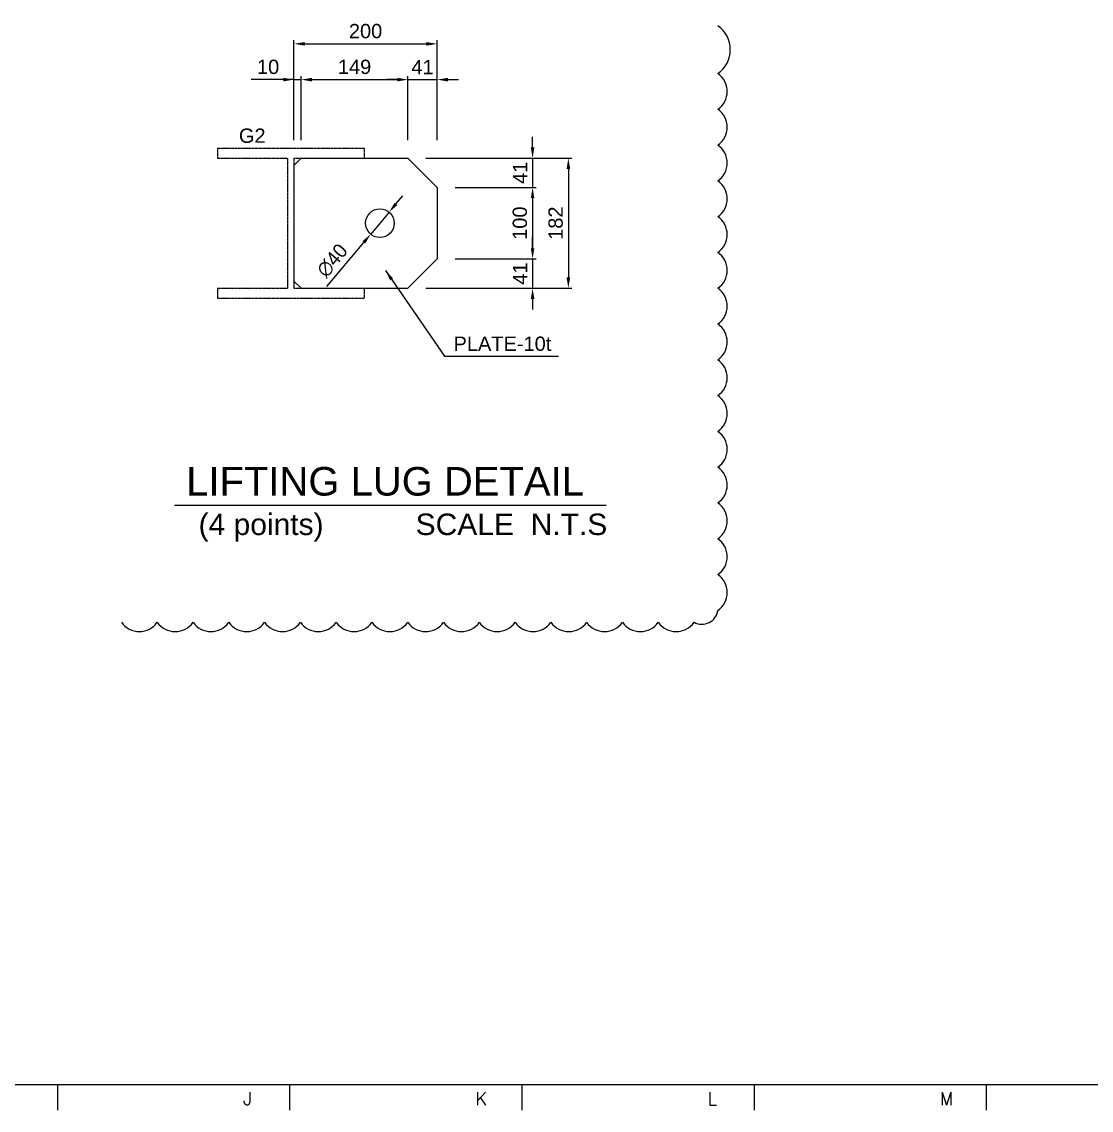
# Model space of a CAD drawing. Header units: millimetres. Extents: x 376548 to 485787, y -156716 to -17718.
# Drawn here: x 404809 to 413774, y -67866 to -58742 of the extents above; entities that cross this region are included whole.
import ezdxf
from ezdxf.enums import TextEntityAlignment as Align

# ---------------------------------------------------------------- set-up
doc = ezdxf.new("R2010")
doc.units = ezdxf.units.MM
doc.header["$LTSCALE"] = 2
doc.linetypes.add('HIDDEN', pattern=[0.375, 0.25, -0.125])
doc.layers.get('Defpoints').update_dxf_attribs({"color": 250})
for name, color, linetype in [('C_DIM', 7, 'Continuous'), ('C_GIRDER', 2, 'Continuous'), ('C_REV', 4, 'Continuous'), ('C_TEXT_01', 2, 'Continuous'), ('finish', 1, 'Continuous'), ('TAN-TIT', 30, 'Continuous'), ('TITLE', 7, 'Continuous')]:
    doc.layers.add(name, color=color, linetype=linetype)
doc.styles.add('Arial', font='arial.ttf')
doc.styles.add('COM', font='COMPLEX', dxfattribs={"height": 5})
doc.dimstyles.new('일반도면_0020', dxfattribs={"dimtxt": 80, "dimasz": 60, "dimexe": 20, "dimexo": 100, "dimgap": 30, "dimtad": 1, "dimdec": 0, "dimzin": 0, "dimdsep": 46, "dimtxsty": 'Arial', "dimcen": -100, "dimclrd": 7, "dimclre": 7, "dimclrt": 2, "dimadec": 8, "dimazin": 0, "dimtfac": 1, "dimtdec": 0, "dimtix": 1, "dimtmove": 2, "dimatfit": 3, "dimfxl": 1, "dimtolj": 1, "dimtzin": 0, "dimarcsym": 0})
doc.dimstyles.new('일반도면_0030', dxfattribs={"dimtxt": 120, "dimasz": 90, "dimexe": 30, "dimexo": 150, "dimgap": 45, "dimtad": 1, "dimdec": 0, "dimzin": 0, "dimdsep": 46, "dimtxsty": 'Arial', "dimcen": -150, "dimclrd": 7, "dimclre": 7, "dimclrt": 2, "dimadec": 8, "dimazin": 0, "dimtfac": 1, "dimtdec": 0, "dimtix": 1, "dimtmove": 2, "dimatfit": 3, "dimfxl": 1, "dimtolj": 1, "dimtzin": 0, "dimarcsym": 0})

# ---------------------------------------------------------------- blocks, each defined once
blk = doc.blocks.new('BORDER')
at = {"layer": 'TAN-TIT'}
for p, q in [((497.7, 352), (23282.3, 352)), ((12178.4, 352), (12178.4, 207.8)), ((13476.3, 352), (13476.3, 207.8)), ((14774.1, 352), (14774.1, 207.8)), ((16072, 352), (16072, 207.8)), ((17369.9, 352), (17369.9, 207.8))]:
    blk.add_line(p, q, dxfattribs=at)
at = {"layer": 'TAN-TIT', "style": 'COM'}
for s, p in [('J', (13216.7, 236.6)), ('K', (14514.6, 236.6)), ('L', (15812.4, 236.6)), ('M', (17110.3, 236.6))]:
    blk.add_text(s, height=72.1, dxfattribs=at).set_placement(p)
blk = doc.blocks.new('A$C00836406')
at = {"layer": 'C_GIRDER'}
for p, q in [((-130, 90.8), (-140, 80.8)), ((-140, 80.8), (-140, -80.8)), ((-130, 90.8), (19.2, 90.8)), ((19.2, 90.8), (60, 50)), ((60, 50), (60, -50)), ((19.2, -90.8), (60, -50)), ((-130, -90.8), (-140, -80.8)), ((-130, -90.8), (19.2, -90.8))]:
    blk.add_line(p, q, dxfattribs=at)
blk.add_circle((-20, 0), 20, dxfattribs=at)
blk = doc.blocks.new('*D306')
at = {"layer": 'C_DIM', "color": 7, "lineweight": -2, "transparency": 16777216}
for p, q in [((407091, -59735.6), (407091, -59197.1)), ((407151, -59735.6), (407151, -59197.1)), ((407001, -59227.1), (406911, -59227.1)), ((407091, -59227.1), (407151, -59227.1)), ((407241, -59227.1), (407331, -59227.1))]:
    blk.add_line(p, q, dxfattribs=at)
at = {"layer": 'C_DIM', "color": 7, "transparency": 16777216}
for points in [[(407001, -59212.1), (407001, -59242.1), (407091, -59227.1)], [(407241, -59212.1), (407241, -59242.1), (407151, -59227.1)]]:
    blk.add_solid(points, dxfattribs=at)
at = {"layer": 'Defpoints', "color": 0, "transparency": 16777216}
for p in [(407151, -59227.1), (407091, -59885.6), (407151, -59885.6)]:
    blk.add_point(p, dxfattribs=at)
at = {"layer": 'C_DIM', "color": 2, "transparency": 16777216, "insert": (406874, -59120.8), "char_height": 120, "attachment_point": 5, "style": 'Arial'}
blk.add_mtext('\\A1;10', dxfattribs=at)
blk = doc.blocks.new('*D307')
at = {"layer": 'C_DIM', "color": 7, "lineweight": -2, "transparency": 16777216}
for p, q in [((407151, -59735.6), (407151, -59197.1)), ((408046.2, -59735.6), (408046.2, -59197.1)), ((407241, -59227.1), (407956.2, -59227.1))]:
    blk.add_line(p, q, dxfattribs=at)
at = {"layer": 'C_DIM', "color": 7, "transparency": 16777216}
for points in [[(407241, -59212.1), (407241, -59242.1), (407151, -59227.1)], [(407956.2, -59212.1), (407956.2, -59242.1), (408046.2, -59227.1)]]:
    blk.add_solid(points, dxfattribs=at)
at = {"layer": 'Defpoints', "color": 0, "transparency": 16777216}
for p in [(408046.2, -59227.1), (407151, -59885.6), (408046.2, -59885.6)]:
    blk.add_point(p, dxfattribs=at)
at = {"layer": 'C_DIM', "color": 2, "transparency": 16777216, "insert": (407598.6, -59120.8), "char_height": 120, "attachment_point": 5, "style": 'Arial'}
blk.add_mtext('\\A1;149', dxfattribs=at)
blk = doc.blocks.new('*D308')
at = {"layer": 'C_DIM', "color": 7, "lineweight": -2, "transparency": 16777216}
for p, q in [((408046.2, -59735.6), (408046.2, -59197.1)), ((408291, -59735.6), (408291, -59197.1)), ((407956.2, -59227.1), (407866.2, -59227.1)), ((408046.2, -59227.1), (408291, -59227.1)), ((408381, -59227.1), (408471, -59227.1))]:
    blk.add_line(p, q, dxfattribs=at)
at = {"layer": 'C_DIM', "color": 7, "transparency": 16777216}
for points in [[(407956.2, -59212.1), (407956.2, -59242.1), (408046.2, -59227.1)], [(408381, -59212.1), (408381, -59242.1), (408291, -59227.1)]]:
    blk.add_solid(points, dxfattribs=at)
at = {"layer": 'Defpoints', "color": 0, "transparency": 16777216}
for p in [(408291, -59227.1), (408046.2, -59885.6), (408291, -59885.6)]:
    blk.add_point(p, dxfattribs=at)
at = {"layer": 'C_DIM', "color": 2, "transparency": 16777216, "insert": (408168.6, -59121.9), "char_height": 120, "attachment_point": 5, "style": 'Arial'}
blk.add_mtext('\\A1;41', dxfattribs=at)
blk = doc.blocks.new('*D309')
at = {"layer": 'C_DIM', "color": 7, "lineweight": -2, "transparency": 16777216}
for p, q in [((407091, -59735.6), (407091, -58897.1)), ((407181, -58927.1), (408201, -58927.1)), ((408291, -59735.6), (408291, -58897.1))]:
    blk.add_line(p, q, dxfattribs=at)
at = {"layer": 'C_DIM', "color": 7, "transparency": 16777216}
for points in [[(407181, -58912.1), (407181, -58942.1), (407091, -58927.1)], [(408201, -58912.1), (408201, -58942.1), (408291, -58927.1)]]:
    blk.add_solid(points, dxfattribs=at)
at = {"layer": 'Defpoints', "color": 0, "transparency": 16777216}
for p in [(408291, -58927.1), (407091, -59885.6), (408291, -59885.6)]:
    blk.add_point(p, dxfattribs=at)
at = {"layer": 'C_DIM', "color": 2, "transparency": 16777216, "insert": (407691, -58820.8), "char_height": 120, "attachment_point": 5, "style": 'Arial'}
blk.add_mtext('\\A1;200', dxfattribs=at)
blk = doc.blocks.new('*D310')
at = {"layer": 'C_DIM', "color": 7, "lineweight": -2, "transparency": 16777216}
for p, q in [((409091.1, -59795.6), (409091.1, -59705.6)), ((408196.2, -59885.6), (409121.1, -59885.6)), ((409091.1, -59885.6), (409091.1, -60130.4)), ((408441, -60130.4), (409121.1, -60130.4)), ((409091.1, -60220.4), (409091.1, -60310.4))]:
    blk.add_line(p, q, dxfattribs=at)
at = {"layer": 'C_DIM', "color": 7, "transparency": 16777216}
for points in [[(409076.1, -59795.6), (409106.1, -59795.6), (409091.1, -59885.6)], [(409076.1, -60220.4), (409106.1, -60220.4), (409091.1, -60130.4)]]:
    blk.add_solid(points, dxfattribs=at)
at = {"layer": 'Defpoints', "color": 0, "transparency": 16777216}
for p in [(408046.2, -59885.6), (408291, -60130.4), (409091.1, -60130.4)]:
    blk.add_point(p, dxfattribs=at)
at = {"layer": 'C_DIM', "color": 2, "transparency": 16777216, "insert": (408985.9, -60008), "char_height": 120, "attachment_point": 5, "rotation": 90, "style": 'Arial'}
blk.add_mtext('\\A1;41', dxfattribs=at)
blk = doc.blocks.new('*D311')
at = {"layer": 'C_DIM', "color": 7, "lineweight": -2, "transparency": 16777216}
for p, q in [((408441, -60130.4), (409121.1, -60130.4)), ((409091.1, -60220.4), (409091.1, -60640.4)), ((408441, -60730.4), (409121.1, -60730.4))]:
    blk.add_line(p, q, dxfattribs=at)
at = {"layer": 'C_DIM', "color": 7, "transparency": 16777216}
for points in [[(409076.1, -60220.4), (409106.1, -60220.4), (409091.1, -60130.4)], [(409076.1, -60640.4), (409106.1, -60640.4), (409091.1, -60730.4)]]:
    blk.add_solid(points, dxfattribs=at)
at = {"layer": 'Defpoints', "color": 0, "transparency": 16777216}
for p in [(408291, -60130.4), (408291, -60730.4), (409091.1, -60730.4)]:
    blk.add_point(p, dxfattribs=at)
at = {"layer": 'C_DIM', "color": 2, "transparency": 16777216, "insert": (408984.8, -60430.4), "char_height": 120, "attachment_point": 5, "rotation": 90, "style": 'Arial'}
blk.add_mtext('\\A1;100', dxfattribs=at)
blk = doc.blocks.new('*D312')
at = {"layer": 'C_DIM', "color": 7, "lineweight": -2, "transparency": 16777216}
for p, q in [((409091.1, -60640.4), (409091.1, -60550.4)), ((408441, -60730.4), (409121.1, -60730.4)), ((409091.1, -60730.4), (409091.1, -60975.2)), ((408196.2, -60975.2), (409121.1, -60975.2)), ((409091.1, -61065.2), (409091.1, -61155.2))]:
    blk.add_line(p, q, dxfattribs=at)
at = {"layer": 'C_DIM', "color": 7, "transparency": 16777216}
for points in [[(409076.1, -60640.4), (409106.1, -60640.4), (409091.1, -60730.4)], [(409076.1, -61065.2), (409106.1, -61065.2), (409091.1, -60975.2)]]:
    blk.add_solid(points, dxfattribs=at)
at = {"layer": 'Defpoints', "color": 0, "transparency": 16777216}
for p in [(408291, -60730.4), (408046.2, -60975.2), (409091.1, -60975.2)]:
    blk.add_point(p, dxfattribs=at)
at = {"layer": 'C_DIM', "color": 2, "transparency": 16777216, "insert": (408985.9, -60852.8), "char_height": 120, "attachment_point": 5, "rotation": 90, "style": 'Arial'}
blk.add_mtext('\\A1;41', dxfattribs=at)
blk = doc.blocks.new('*D313')
at = {"layer": 'C_DIM', "color": 7, "lineweight": -2, "transparency": 16777216}
for p, q in [((408496.2, -59885.6), (409421.1, -59885.6)), ((409391.1, -59975.6), (409391.1, -60885.2)), ((408496.2, -60975.2), (409421.1, -60975.2))]:
    blk.add_line(p, q, dxfattribs=at)
at = {"layer": 'C_DIM', "color": 7, "transparency": 16777216}
for points in [[(409376.1, -59975.6), (409406.1, -59975.6), (409391.1, -59885.6)], [(409376.1, -60885.2), (409406.1, -60885.2), (409391.1, -60975.2)]]:
    blk.add_solid(points, dxfattribs=at)
at = {"layer": 'Defpoints', "color": 0, "transparency": 16777216}
for p in [(408346.2, -59885.6), (408346.2, -60975.2), (409391.1, -60975.2)]:
    blk.add_point(p, dxfattribs=at)
at = {"layer": 'C_DIM', "color": 2, "transparency": 16777216, "insert": (409284.8, -60430.4), "char_height": 120, "attachment_point": 5, "rotation": 90, "style": 'Arial'}
blk.add_mtext('\\A1;182', dxfattribs=at)
blk = doc.blocks.new('*D314')
at = {"layer": 'C_DIM', "color": 7, "lineweight": -2, "transparency": 16777216}
for p, q in [((407945.8, -60269.3), (408003.6, -60200.3)), ((407888.1, -60338.3), (407734, -60522.4)), ((407366.4, -60961.8), (407676.3, -60591.4))]:
    blk.add_line(p, q, dxfattribs=at)
at = {"layer": 'C_DIM', "color": 7, "transparency": 16777216}
for points in [[(407934.3, -60259.7), (407957.3, -60278.9), (407888.1, -60338.3)], [(407664.8, -60581.8), (407687.8, -60601), (407734, -60522.4)]]:
    blk.add_solid(points, dxfattribs=at)
at = {"layer": 'Defpoints', "color": 0, "transparency": 16777216}
for p in [(407888.1, -60338.3), (407734, -60522.4)]:
    blk.add_point(p, dxfattribs=at)
at = {"layer": 'C_DIM', "color": 2, "transparency": 16777216, "insert": (407412, -60743.7), "char_height": 120, "attachment_point": 5, "rotation": 50.08197, "style": 'Arial'}
blk.add_mtext('\\A1;{\\fPMingLiU|b0|i0|c136|p0;∅40}', dxfattribs=at)

msp = doc.modelspace()

# ---------------------------------------------------------------- linework, layer by layer
at = {"layer": 'C_GIRDER', "color": 1, "linetype": 'HIDDEN'}
for p, q in [((406448.6, -59800.4), (407678.6, -59800.4)), ((406448.6, -59800.4), (406448.6, -59885.6)), ((407678.6, -59800.4), (407678.6, -59885.6)), ((406448.6, -59885.6), (407036.2, -59885.6)), ((407036.2, -59885.6), (407036.2, -60975.2)), ((407091, -59885.6), (407678.6, -59885.6)), ((407091, -59885.6), (407091, -60975.2)), ((406448.6, -60975.2), (407036.2, -60975.2)), ((406448.6, -60975.2), (406448.6, -61060.4)), ((407091, -60975.2), (407678.6, -60975.2)), ((407678.6, -60975.2), (407678.6, -61060.4)), ((406448.6, -61060.4), (407678.6, -61060.4))]:
    msp.add_line(p, q, dxfattribs=at)
at = {"layer": 'C_GIRDER'}
msp.add_line((407091, -59945.6), (407091, -60915.2), dxfattribs=at)
at = {"layer": 'C_REV'}
msp.add_lwpolyline([(405644.6, -63776, 0.520567), (405944.6, -63776, 0.520567), (406244.6, -63776, 0.520567), (406544.6, -63776, 0.520567), (406844.6, -63776, 0.520567), (407144.6, -63776, 0.520567), (407444.6, -63776, 0.520567), (407744.6, -63776, 0.520567), (408044.6, -63776, 0.520567), (408344.6, -63776, 0.520567), (408644.6, -63776, 0.520567), (408944.6, -63776, 0.520567), (409244.6, -63776, 0.520567), (409544.6, -63776, 0.520567), (409844.6, -63776, 0.520567), (410144.6, -63776, 0.520567), (410444.6, -63776, 0.520567), (410644.6, -63676, 0.520567), (410644.6, -63376, 0.520567), (410644.6, -63076, 0.520567), (410644.6, -62776, 0.520567), (410644.6, -62476, 0.520567), (410644.6, -62176, 0.520567), (410644.6, -61876, 0.520567), (410644.6, -61576, 0.520567), (410644.6, -61276, 0.520567), (410644.6, -60976, 0.520567), (410644.6, -60676, 0.520567), (410644.6, -60376, 0.520567), (410644.6, -60076, 0.520567), (410644.6, -59776, 0.520567), (410644.6, -59476, 0.520567), (410644.6, -59176, 0.520567), (410644.6, -58776, 0.520567)], format="xyb", dxfattribs=at)
at = {"layer": 'finish', "color": 7}
msp.add_line((407091, -59227.1), (406731.1, -59227.1), dxfattribs=at)
at = {"layer": 'TITLE', "color": 1, "linetype": 'Continuous'}
msp.add_line((406089.3, -62794.2), (409707.8, -62794.2), dxfattribs=at)

# ---------------------------------------------------------------- block references
at = {"xscale": 1.5, "yscale": 1.5, "zscale": 1.5}
msp.add_blockref('BORDER', (386840, -68178.2), dxfattribs=at)
at = {"layer": 'C_GIRDER', "xscale": 6, "yscale": 6, "zscale": 6}
msp.add_blockref('A$C00836406', (407931, -60430.4), dxfattribs=at)

# ---------------------------------------------------------------- texts
at = {"layer": 'C_TEXT_01', "style": 'Arial'}
for s, p in [('G2', (406629.3, -59756.9)), ('PLATE-10t', (408428.4, -61500.8))]:
    msp.add_text(s, height=120, dxfattribs=at).set_placement(p)
at = {"layer": 'TITLE', "color": 3, "ltscale": 10, "style": 'Arial'}
msp.add_text('LIFTING LUG DETAIL', height=240, dxfattribs=at).set_placement((407854.4, -62714.2), align=Align.CENTER)
at = {"layer": 'TITLE', "color": 2, "linetype": 'Continuous', "style": 'Arial'}
for s, p in [('(4 points)', (406815.1, -62864.8)), ('SCALE  N.T.S', (408914.1, -62864.8))]:
    msp.add_text(s, height=180, dxfattribs=at).set_placement(p, align=Align.TOP_CENTER)

# ---------------------------------------------------------------- dimensions: what is measured, and where the dimension line sits
at = {"layer": 'C_DIM', "color": 7}
for base, p1, p2, picture, middle in [((408291, -58927.1), (407091, -59885.6), (408291, -59885.6), '*D309', (407691, -58820.8)), ((408046.2, -59227.1), (407151, -59885.6), (408046.2, -59885.6), '*D307', (407598.6, -59120.8))]:
    dim = msp.add_linear_dim(base=base, p1=p1, p2=p2, dimstyle='일반도면_0030', override={"dimlfac": 0.166667}, dxfattribs=at)
    dim.commit()
    dim.dimension.update_dxf_attribs({"geometry": picture, "text_midpoint": middle})
dim = msp.add_linear_dim(base=(407151, -59227.1), p1=(407091, -59885.6), p2=(407151, -59885.6), dimstyle='일반도면_0030', override={"dimlfac": 0.166667}, dxfattribs=at)
dim.commit()
dim.dimension.update_dxf_attribs({"geometry": '*D306', "text_midpoint": (406874, -59120.8), "dimtype": 160})
at = {"layer": 'C_DIM'}
dim = msp.add_linear_dim(base=(408291, -59227.1), p1=(408046.2, -59885.6), p2=(408291, -59885.6), dimstyle='일반도면_0030', override={"dimlfac": 0.166667}, dxfattribs=at)
dim.commit()
dim.dimension.update_dxf_attribs({"geometry": '*D308', "text_midpoint": (408168.6, -59121.9)})
for base, p1, p2, picture, middle in [((409091.1, -60130.4), (408046.2, -59885.6), (408291, -60130.4), '*D310', (408985.9, -60008)), ((409391.1, -60975.2), (408346.2, -59885.6), (408346.2, -60975.2), '*D313', (409284.8, -60430.4)), ((409091.1, -60730.4), (408291, -60130.4), (408291, -60730.4), '*D311', (408984.8, -60430.4)), ((409091.1, -60975.2), (408291, -60730.4), (408046.2, -60975.2), '*D312', (408985.9, -60852.8))]:
    dim = msp.add_linear_dim(base=base, p1=p1, p2=p2, angle=90, dimstyle='일반도면_0030', override={"dimlfac": 0.166667}, dxfattribs=at)
    dim.commit()
    dim.dimension.update_dxf_attribs({"geometry": picture, "text_midpoint": middle})
dim = msp.add_diameter_dim_2p(p1=(407888.1, -60338.3), p2=(407734, -60522.4), text='{\\fPMingLiU|b0|i0|c136|p0;<>}', dimstyle='일반도면_0030', override={"dimlfac": 0.166667}, dxfattribs=at)
dim.commit()
dim.dimension.update_dxf_attribs({"geometry": '*D314', "text_midpoint": (407412, -60743.7)})

# ---------------------------------------------------------------- leaders
msp.add_leader([(407858.1, -60826.1), (408351.7, -61545), (409309.5, -61545)], dimstyle='일반도면_0020', override={"dimasz": 90}, dxfattribs=at)

doc.saveas('drawing.dxf')
